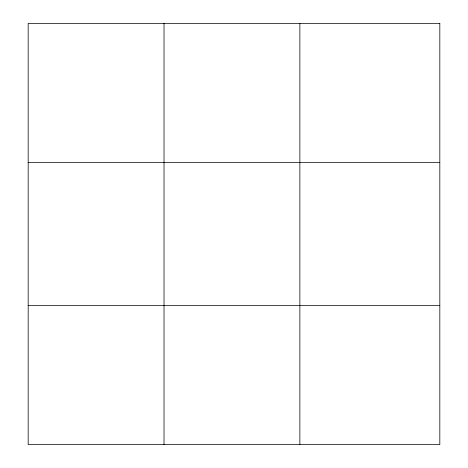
<?xml version="1.0" encoding="UTF-8"?>
<svg xmlns="http://www.w3.org/2000/svg" width="468" height="468" viewBox="0 0 468 468"><rect width="100%" height="100%" fill="white"/><g stroke="black" fill="none" stroke-linecap="round" stroke-linejoin="round"><path stroke-width="0.7" d="M164.022 23.4L164.022 444.6M299.865 23.4L299.865 444.6M28.179 162.396L439.821 162.396M28.179 305.604L439.821 305.604M439.821 23.4L439.821 444.6L28.179 444.6L28.179 23.4L439.821 23.4"/></g></svg>
